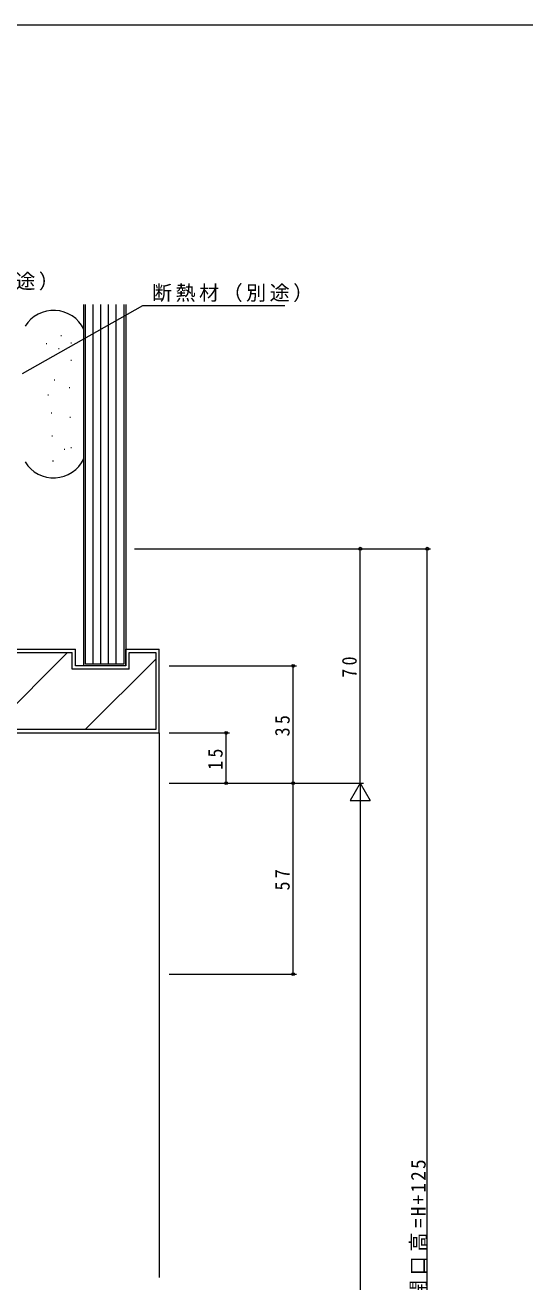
# Model space of a CAD drawing. Units: millimetres, scale not verified. Extents: x -594 to 539, y -420 to 386.
# Drawn here: x -330.2 to -181.1, y 6.9 to 382 of the extents above; entities that cross this region are included whole.
import ezdxf

# ---------------------------------------------------------------- set-up
doc = ezdxf.new("R2010")
doc.units = ezdxf.units.MM
doc.header["$LTSCALE"] = 2
for name, color, linetype, lineweight in [('0-1_YKK_ZWAK', 7, 'Continuous', 9), ('0-6_YKK_D', 6, 'Continuous', 9), ('0-7_YSS_K', 3, 'Continuous', 9), ('0-8_YSS_KE', 3, 'Continuous', 9)]:
    doc.layers.add(name, color=color, linetype=linetype, lineweight=lineweight)
doc.styles.add('ＭＳ ゴシック', font='')
doc.styles.get('ＭＳ ゴシック').set_extended_font_data('MS Gothic')

msp = doc.modelspace()

# ---------------------------------------------------------------- linework, layer by layer
at = {"layer": '0-1_YKK_ZWAK'}
msp.add_line((510, 382.035), (-590, 382.035), dxfattribs=at)
at = {"layer": '0-6_YKK_D'}
for p, q in [((-330.94, 278.049), (-295.016, 298.352)), ((-295.016, 298.352), (-252.636, 298.352)), ((-297.496, 225.759), (-209.175, 225.759)), ((-297.496, 225.759), (-229.174, 225.759)), ((-230.174, 155.759), (-230.174, 225.759)), ((-210.173, -199.241), (-210.175, 225.759)), ((-287.174, 190.759), (-249.174, 190.759)), ((-250.174, 155.759), (-250.174, 190.759)), ((-287.174, 170.759), (-269.174, 170.759)), ((-270.174, 155.759), (-270.174, 170.759)), ((-287.174, 155.759), (-269.174, 155.759)), ((-287.174, 155.759), (-229.174, 155.759)), ((-287.174, 155.759), (-249.174, 155.759)), ((-287.174, 155.759), (-229.174, 155.759)), ((-287.174, 155.759), (-249.174, 155.759)), ((-250.174, 98.759), (-250.174, 155.759)), ((-230.174, 155.759), (-233.174, 150.562)), ((-230.174, 155.759), (-230.174, 145.366)), ((-230.174, 155.759), (-227.174, 150.562)), ((-233.174, 150.562), (-227.174, 150.562)), ((-230.174, 149.759), (-230.174, -138.242)), ((-287.174, 98.759), (-249.174, 98.759))]:
    msp.add_line(p, q, dxfattribs=at)
for centre in [(-230.174, 225.759), (-210.175, 225.759), (-250.174, 190.759), (-270.174, 170.759), (-270.174, 155.759), (-250.174, 155.759), (-250.174, 98.759)]:
    msp.add_circle(centre, 0.425, dxfattribs=at)
at = {"layer": '0-7_YSS_K'}
for p, q in [((-312.674, 190.759), (-312.675, 298.625)), ((-312.174, 191.259), (-312.175, 298.625)), ((-309.874, 191.259), (-309.875, 298.625)), ((-307.574, 191.259), (-307.575, 298.625)), ((-305.274, 191.259), (-305.275, 298.625)), ((-302.974, 191.259), (-302.975, 298.625)), ((-300.675, 298.625), (-300.674, 191.259)), ((-300.175, 298.625), (-300.174, 190.759)), ((-319.499, 289.423), (-319.299, 289.423)), ((-323.929, 286.962), (-323.729, 286.962)), ((-320.238, 285.486), (-320.038, 285.486)), ((-316.547, 287.208), (-316.347, 287.208)), ((-316.547, 282.041), (-316.347, 282.041)), ((-321.468, 276.136), (-321.268, 276.136)), ((-317.039, 273.921), (-316.839, 273.921)), ((-323.436, 271.706), (-323.236, 271.706)), ((-322.452, 266.293), (-322.252, 266.293)), ((-316.793, 265.063), (-316.593, 265.063)), ((-322.206, 259.403), (-322.006, 259.403)), ((-318.515, 255.466), (-318.315, 255.466)), ((-316.547, 255.958), (-316.347, 255.958)), ((-321.96, 252.021), (-321.76, 252.021)), ((-428.174, 194.759), (-316.174, 194.759)), ((-340.527, 171.758), (-317.527, 194.759)), ((-316.174, 189.759), (-316.174, 194.759)), ((-312.243, 171.758), (-291.174, 192.827)), ((-299.174, 194.759), (-291.174, 194.759)), ((-299.174, 189.759), (-299.174, 194.759)), ((-291.174, 194.759), (-291.174, 171.758)), ((-299.174, 189.759), (-316.174, 189.759)), ((-300.174, 190.759), (-312.674, 190.759)), ((-300.674, 191.259), (-312.174, 191.259)), ((-291.174, 171.758), (-414.174, 171.758)), ((-290.174, 170.759), (-290.174, 8.259))]:
    msp.add_line(p, q, dxfattribs=at)
at = {"layer": '0-8_YSS_KE'}
for p, q in [((-312.174, 253.782), (-312.174, 290.027)), ((-315.174, 190.759), (-315.174, 195.759)), ((-300.174, 190.759), (-300.174, 195.759)), ((-300.174, 195.759), (-290.174, 195.759)), ((-290.174, 170.759), (-290.174, 195.759)), ((-300.174, 190.759), (-315.174, 190.759)), ((-415.174, 170.759), (-290.174, 170.759))]:
    msp.add_line(p, q, dxfattribs=at)
msp.add_lwpolyline([(-429.174, 173.759), (-429.174, 195.759), (-315.174, 195.759)], dxfattribs=at)
for centre, start, end in [((-321.674, 286.905), 25.84552, 148.21165), ((-321.674, 256.905), 211.78833, 334.15671)]:
    msp.add_arc(centre, 10, start, end, dxfattribs=at)

# ---------------------------------------------------------------- texts
at = {"layer": '0-6_YKK_D', "color": 7, "char_height": 4.399, "attachment_point": 7, "style": 'ＭＳ ゴシック'}
for s, insert in [('\\T1.17;埋め込みアンカ－（別途）', (-403.322, 302.82)), ('\\T1.17;断熱材（別途）', (-292.316, 299.352))]:
    msp.add_mtext(s, dxfattribs=dict(at, insert=insert))
at = {"layer": '0-6_YKK_D', "color": 7, "char_height": 4.399, "attachment_point": 7, "rotation": 90, "style": 'ＭＳ ゴシック'}
for s, insert in [('\\T1.36;\\W0.9;70', (-231.174, 187.239)), ('\\T1.36;\\W0.9;35', (-251.174, 169.739)), ('\\T1.36;\\W0.9;15', (-271.174, 159.739)), ('\\T1.36;\\W0.9;57', (-251.174, 123.739)), ('\\T1.24;\\W0.95;躯体開口高=H+125', (-210.174, -12.341))]:
    msp.add_mtext(s, dxfattribs=dict(at, insert=insert))

doc.saveas('drawing.dxf')
